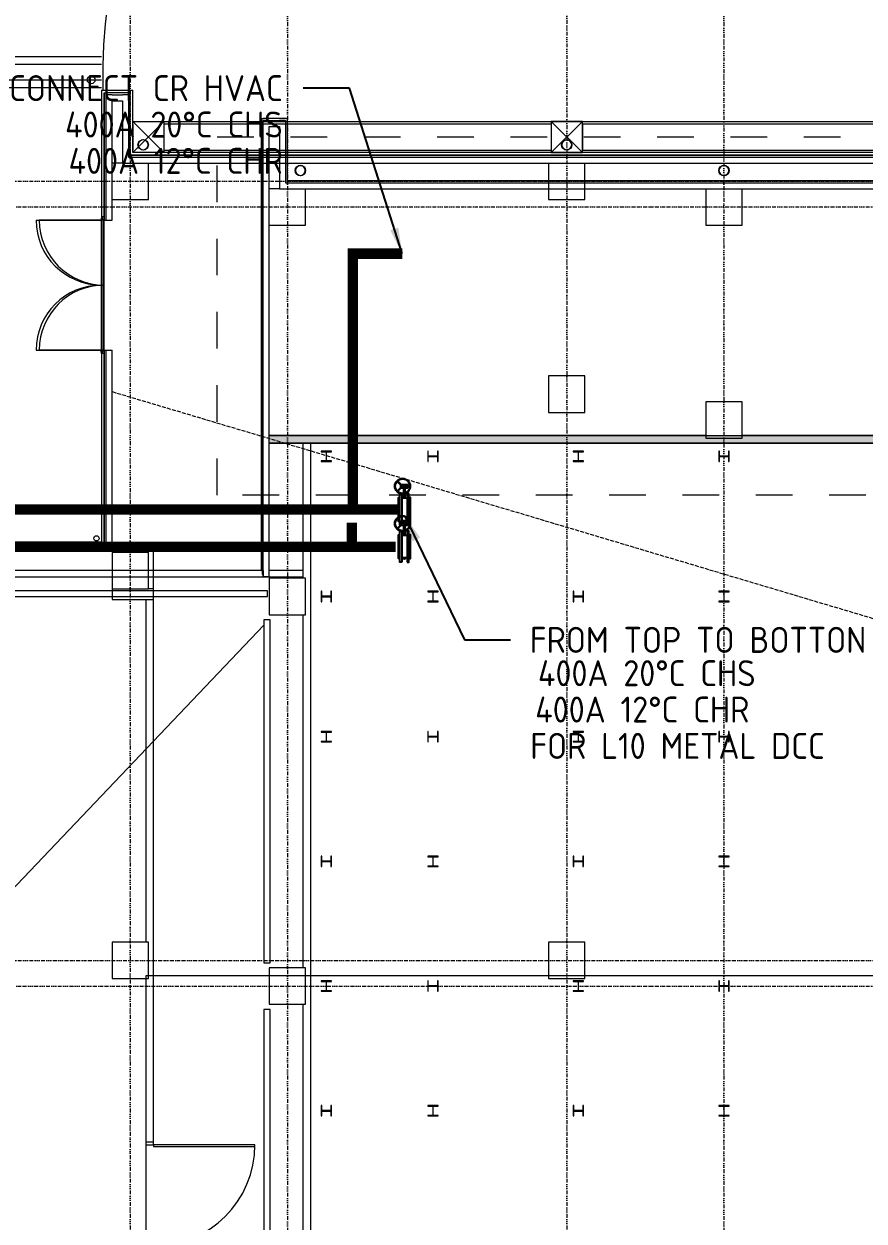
# Model space of a CAD drawing. Extents: x -168053 to 290600, y -560063 to 131745.
# Drawn here: x 12932 to 29096, y 70477 to 93522 of the extents above; entities that cross this region are included whole.
import ezdxf
from ezdxf.enums import TextEntityAlignment as Align

# ---------------------------------------------------------------- set-up
doc = ezdxf.new("R2010")
doc.units = 0
doc.header["$LTSCALE"] = 250
for name, pattern in [('H12PL1$0$HIDDEN', [0.4, 0.3, -0.1]), ('H12PL1$0$JJP_三點線', [0.9, 0.3, -0.15, 0, -0.15, 0, -0.15, 0, -0.15]), ('H12PL1$0$JJP_虛線(退縮線、投影線、地下室範圍、非屬本工程、圖面分區)', [0.45, 0.3, -0.15]), ('H12PL25$0$JJP_三點線', [0.9, 0.3, -0.15, 0, -0.15, 0, -0.15, 0, -0.15]), ('H12PL25$0$JJP_虛線(退縮線、投影線、地下室範圍、非屬本工程、圖面分區)', [0.45, 0.3, -0.15]), ('H12PL25$0$TAI_虛線', [5.644, 2.822, -2.822])]:
    doc.linetypes.add(name, pattern=pattern)
for name, color, linetype in [('H12PL1$0$A-OBJE-2D', 252, 'Continuous'), ('H12PL1$0$A-OBJE-MEP', 252, 'Continuous'), ('H12PL1$0$A-WALL-EX', 252, 'Continuous'), ('H12PL1$0$A-WALL-IN', 252, 'Continuous'), ('H12PL1$0$Door', 252, 'Continuous'), ('H12PL1$0$L10_14_DRAN', 252, 'Continuous'), ('H12PL1$0$L10_14_KABE1', 252, 'Continuous'), ('H12PL1$0$L10_14_SIAGE1', 252, 'Continuous'), ('H12PL1$0$L10_14_SIAGE2', 252, 'Continuous'), ('H12PL1$0$L10_14_SITE', 252, 'Continuous'), ('H12PL1$0$L10_14_SUGATA3', 252, 'Continuous'), ('H12PL1$0$L10_14_SUGATA4', 252, 'Continuous'), ('H12PL1$0$L10_14_TATEGU1', 252, 'Continuous'), ('H12PL1$0$L10_14_TATEGU3', 252, 'Continuous'), ('H12PL1$0$L10_14_陰井', 252, 'Continuous'), ('H12PL1$0$S-COL', 252, 'Continuous'), ('H12PL1$0$S-FNDN', 252, 'Continuous'), ('H12PL1$0$S-GRID', 252, 'Continuous'), ('H12PL25$0$A-OBJE-2D', 252, 'Continuous'), ('H12PL25$0$A-OBJE-MEP', 252, 'Continuous'), ('H12PL25$0$A-TEXT-修改說明.200K', 252, 'Continuous'), ('H12PL25$0$A-WALL-EX', 252, 'Continuous'), ('H12PL25$0$A-WALL-IN', 252, 'Continuous'), ('H12PL25$0$Hattch', 252, 'Continuous'), ('H12PL25$0$S-COL', 252, 'Continuous'), ('H12PL25$0$S-GRID', 252, 'Continuous'), ('XFM2P25-200K$0$$0$M-PIPE-TEXT', 3, 'Continuous'), ('XFM2P25-200K$0$$0$M-PIPE-TEXT-ARROR', 91, 'Continuous'), ('XFM2P25-200K$0$M-PIPE-CHWR13', 94, 'Continuous'), ('XFM2P25-200K$0$M-PIPE-CHWS12', 130, 'Continuous'), ('XFM2P25-200K$0$U-PCW-V', 2, 'Continuous')]:
    doc.layers.add(name, color=color, linetype=linetype)
doc.styles.add('XFM2P25-200K$0$$0$aa-txt', font='isocp.shx', dxfattribs={"bigfont": 'chineset.shx'})
doc.dimstyles.new('XFM2P25-200K$0$$0$adim-200', dxfattribs={"dimscale": 200, "dimtxt": 0.3, "dimasz": 2.5, "dimexe": 0.1, "dimexo": 0.5, "dimgap": 0.15, "dimtad": 0, "dimdec": 4, "dimzin": 3, "dimdsep": 46, "dimtxsty": 'XFM2P25-200K$0$$0$aa-txt', "dimcen": 2.5, "dimclrd": 256, "dimclre": 256, "dimclrt": 256, "dimadec": 0, "dimazin": 0, "dimtfac": 1, "dimtdec": 4, "dimtmove": 0, "dimatfit": 3, "dimfxl": 1, "dimtolj": 1, "dimtzin": 0, "dimarcsym": 0})

# ---------------------------------------------------------------- blocks, each defined once
blk = doc.blocks.new('XFM2P25-200K$0$BV-16-P')
at = {"layer": 'XFM2P25-200K$0$U-PCW-V'}
for p, q in [((-2.6, 54.1), (6.4, 45)), ((-1.9, 54.8), (7, 45.8)), ((3.8, 47.6), (3.8, 41.7)), ((4.8, 48), (17.7, 48)), ((17.7, 45.2), (17.7, 48)), ((-2.6, 35.3), (6.4, 44.3)), ((-1.9, 34.6), (7, 43.5)), ((4.8, 41.3), (17.7, 41.3)), ((21.7, 45.2), (9.1, 45.2)), ((21.7, 44.2), (9.1, 44.2)), ((10, 30.8), (10, 41.3)), ((10, 21.6), (10, 29.8)), ((12.9, 31.7), (12.9, 41.3)), ((12.9, 21.6), (12.9, 30.6)), ((17.7, 41.3), (17.7, 44.2)), ((16.6, 21.6), (6.4, 21.6)), ((16.6, -21.6), (6.4, -21.6)), ((10.1, -22.8), (10.1, -21.9)), ((10.8, -22.8), (10.8, -21.9)), ((12.1, -22.8), (12.1, -21.9)), ((12.8, -22.8), (12.8, -21.9)), ((12.4, -23.1), (10.5, -23.1))]:
    blk.add_line(p, q, dxfattribs=at)
for points in [[(6.4, -29.8), (2.7, -29.8), (2.7, 29.8), (6.4, 29.8), (6.4, -29.8)], [(16.6, -29.8), (20.2, -29.8), (20.2, 29.8), (16.6, 29.8), (16.6, -29.8)], [(2.7, -22.9), (0, -22.9), (0, 22.9), (2.7, 22.9)], [(20.2, -22.9), (22.9, -22.9), (22.9, 22.9), (20.2, 22.9)]]:
    blk.add_lwpolyline(points, dxfattribs=at)
for radius in [15, 14, 1.4, 0.849]:
    blk.add_circle((7.8, 44.7), radius, dxfattribs=at)
for centre, radius, start, end in [((9.8, -21.9), 0.342, 12.6804, 90), ((10.5, -21.9), 0.342, 12.6804, 167.3196), ((10.5, -22.7), 0.342, 192.6804, 347.3196), ((11.5, -22.6), 0.967, 46.3972, 133.6028), ((11.5, -22.1), 0.967, 226.3972, 313.6028), ((12.4, -21.9), 0.342, 12.6804, 167.3196), ((12.4, -22.7), 0.342, 192.6804, 347.3196), ((13.1, -21.9), 0.342, 90, 167.3196)]:
    blk.add_arc(centre, radius, start, end, dxfattribs=at)
blk = doc.blocks.new('H12PL25')
at = {"layer": 'H12PL25$0$Hattch', "linetype": 'Continuous', "lineweight": 0}
blk.add_hatch(color=256, dxfattribs=at).paths.add_polyline_path([(17650, 85600), (43500, 85600), (43500, 90350), (43650, 90350), (43650, 85450), (17650, 85450)])
at = {"layer": 'H12PL25$0$A-OBJE-2D', "lineweight": 0}
blk.add_line((0, 63510), (17550, 81950), dxfattribs=at)
at = {"layer": 'H12PL25$0$A-OBJE-MEP', "lineweight": 0, "flags": 128}
for points in [[(18345, 90700, 1), (18155, 90700, 1)], [(26495, 90700, 1), (26305, 90700, 1)]]:
    blk.add_lwpolyline(points, format="xyb", close=True, dxfattribs=at)
at = {"layer": 'H12PL25$0$A-OBJE-MEP', "lineweight": 0}
for centre in [(18250, 90700), (26400, 90700)]:
    blk.add_circle(centre, 100, dxfattribs=at)
at = {"layer": 'H12PL25$0$A-TEXT-修改說明.200K', "linetype": 'H12PL25$0$TAI_虛線', "lineweight": 0}
blk.add_lwpolyline([(44650, 84450), (16650, 84450), (16650, 91350), (44650, 91350)], close=True, dxfattribs=at)
at = {"layer": 'H12PL25$0$A-WALL-EX', "lineweight": 0}
for p, q in [((17650, 91665), (17535, 91665)), ((17650, 91665), (17535, 91665)), ((17535, 83000), (17535, 91665)), ((17650, 91665), (17850, 91665)), ((17965, 91665), (17850, 91665)), ((17965, 91665), (17850, 91665)), ((17965, 91665), (17965, 90500)), ((17965, 90500), (17965, 90465)), ((17965, 90465), (18000, 90465)), ((17965, 90465), (18000, 90465)), ((18000, 90465), (68150, 90465)), ((17535, 83000), (17535, 82880)), ((17535, 83000), (17535, 82880)), ((17535, 83000), (17535, 82880)), ((17535, 82880), (17535, 82972)), ((17535, 82880), (17535, 82972)), ((17650, 82880), (17650, 83000)), ((17650, 82880), (17650, 83000)), ((17650, 82880), (17650, 83000)), ((17535, 82880), (17650, 82880)), ((17535, 82880), (17650, 82880))]:
    blk.add_line(p, q, dxfattribs=at)
at = {"layer": 'H12PL25$0$A-WALL-EX', "linetype": 'H12PL25$0$JJP_虛線(退縮線、投影線、地下室範圍、非屬本工程、圖面分區)', "lineweight": 0}
blk.add_line((17517.5, 82999.97), (-380, 82999.97), dxfattribs=at)
at = {"layer": 'H12PL25$0$A-WALL-EX', "lineweight": 0, "flags": 128}
for points in [[(17500, 83000), (17500, 91700)], [(17500, 83000), (17500, 91700)], [(17500, 83000), (17500, 91700)], [(17500, 91700), (17535, 91700)], [(17500, 91700), (17500, 83000)], [(17965, 91700), (17535, 91700)], [(17650, 91550), (17850, 91550)], [(17650, 83000), (17650, 91550)], [(17850, 91550), (17850, 90350)], [(18000, 91700), (17965, 91700)], [(18000, 90500), (18000, 91700)], [(17850, 90350), (17965, 90350)], [(17850, 90350), (17965, 90350)], [(17965, 90350), (68150, 90350)], [(18000, 90500), (68150, 90500)], [(18000, 90500), (68150, 90500)], [(18000, 90500), (68150, 90500)], [(68150, 90500), (18000, 90500)], [(17535, 83000), (-380, 83000)], [(17500, 83000), (17535, 83000)], [(18300, 83000), (17650, 83000)], [(18300, 83000), (18300, 82880)], [(-380, 82880), (18300, 82880)], [(17650, 82880), (17535, 82880)], [(17650, 82880), (17535, 82880)]]:
    blk.add_lwpolyline(points, dxfattribs=at)
at = {"layer": 'H12PL25$0$A-WALL-EX', "linetype": 'H12PL25$0$JJP_虛線(退縮線、投影線、地下室範圍、非屬本工程、圖面分區)', "lineweight": 0, "flags": 128}
for points in [[(17517.5, 83000), (-500, 83000)], [(17517.5, 83000), (17517.5, 82999.97)], [(17517.5, 82999.97), (17517.5, 82879.97)], [(-380, 82879.97), (17517.5, 82879.97)]]:
    blk.add_lwpolyline(points, dxfattribs=at)
at = {"layer": 'H12PL25$0$A-WALL-IN', "lineweight": 0, "flags": 128}
for points in [[(26050, 85600), (17650, 85600)], [(17650, 85450), (17650, 85600)], [(34450, 85600), (26750, 85600)], [(17650, 85450), (43650, 85450)], [(18300, 85450), (18300, 82850)], [(18450, 85450), (18300, 85450)], [(18450, 450), (18450, 85450)], [(17615, 82612.5), (385, 82612.5)], [(385, 82500), (17615, 82500)], [(17615, 82500), (17615, 82612.5)], [(17672, 82050), (17550, 82050)], [(17550, 82050), (17550, 75450)], [(17672, 75450), (17672, 82050)], [(18300, 82150), (18300, 75350)], [(17550, 75450), (17672, 75450)], [(17672, 74550), (17550, 74550)], [(17550, 74550), (17550, 60450)], [(17672, 60450), (17672, 74550)], [(18300, 74650), (18300, 60350)]]:
    blk.add_lwpolyline(points, dxfattribs=at)
at = {"layer": 'H12PL25$0$Hattch', "lineweight": 0, "flags": 128}
blk.add_lwpolyline([(17650, 85600), (43500, 85600), (43500, 90350), (43650, 90350), (43650, 85450), (17650, 85450)], close=True, dxfattribs=at)
at = {"layer": 'H12PL25$0$S-COL', "lineweight": 0, "flags": 128}
for points in [[(17650, 89650), (18350, 89650), (18350, 90350)], [(17850, 90350), (17650, 90350)], [(26050, 90350), (26050, 89650), (26750, 89650), (26750, 90350)]]:
    blk.add_lwpolyline(points, dxfattribs=at)
for points in [[(26050, 85550), (26750, 85550), (26750, 86250), (26050, 86250)], [(17650, 82150), (18350, 82150), (18350, 82850), (17650, 82850)], [(17650, 74650), (18350, 74650), (18350, 75350), (17650, 75350)]]:
    blk.add_lwpolyline(points, close=True, dxfattribs=at)
for points in [[(18850, 85100), (18850, 85112), (18767, 85112, -0.41421356), (18754, 85125), (18754, 85275, -0.41421356), (18767, 85288), (18850, 85288), (18850, 85300), (18650, 85300), (18650, 85288), (18733, 85288, -0.41421356), (18746, 85275), (18746, 85125, -0.41421356), (18733, 85112), (18650, 85112), (18650, 85100)], [(20900, 85300), (20888, 85300), (20888, 85217, -0.41421356), (20875, 85204), (20725, 85204, -0.41421356), (20712, 85217), (20712, 85300), (20700, 85300), (20700, 85100), (20712, 85100), (20712, 85183, -0.41421356), (20725, 85196), (20875, 85196, -0.41421356), (20888, 85183), (20888, 85100), (20900, 85100)], [(23700, 85100), (23700, 85112), (23617, 85112, -0.41421356), (23604, 85125), (23604, 85275, -0.41421356), (23617, 85288), (23700, 85288), (23700, 85300), (23500, 85300), (23500, 85288), (23583, 85288, -0.41421356), (23596, 85275), (23596, 85125, -0.41421356), (23583, 85112), (23500, 85112), (23500, 85100)], [(26500, 85300), (26488, 85300), (26488, 85217, -0.41421356), (26475, 85204), (26325, 85204, -0.41421356), (26312, 85217), (26312, 85300), (26300, 85300), (26300, 85100), (26312, 85100), (26312, 85183, -0.41421356), (26325, 85196), (26475, 85196, -0.41421356), (26488, 85183), (26488, 85100), (26500, 85100)], [(18850, 82600), (18838, 82600), (18838, 82517, -0.41421356), (18825, 82504), (18675, 82504, -0.41421356), (18662, 82517), (18662, 82600), (18650, 82600), (18650, 82400), (18662, 82400), (18662, 82483, -0.41421356), (18675, 82496), (18825, 82496, -0.41421356), (18838, 82483), (18838, 82400), (18850, 82400)], [(20900, 82400), (20900, 82412), (20817, 82412, -0.41421356), (20804, 82425), (20804, 82575, -0.41421356), (20817, 82588), (20900, 82588), (20900, 82600), (20700, 82600), (20700, 82588), (20783, 82588, -0.41421356), (20796, 82575), (20796, 82425, -0.41421356), (20783, 82412), (20700, 82412), (20700, 82400)], [(23700, 82600), (23688, 82600), (23688, 82517, -0.41421356), (23675, 82504), (23525, 82504, -0.41421356), (23512, 82517), (23512, 82600), (23500, 82600), (23500, 82400), (23512, 82400), (23512, 82483, -0.41421356), (23525, 82496), (23675, 82496, -0.41421356), (23688, 82483), (23688, 82400), (23700, 82400)], [(26500, 82400), (26500, 82412), (26417, 82412, -0.41421356), (26404, 82425), (26404, 82575, -0.41421356), (26417, 82588), (26500, 82588), (26500, 82600), (26300, 82600), (26300, 82588), (26383, 82588, -0.41421356), (26396, 82575), (26396, 82425, -0.41421356), (26383, 82412), (26300, 82412), (26300, 82400)], [(18850, 79700), (18850, 79712), (18767, 79712, -0.41421356), (18754, 79725), (18754, 79875, -0.41421356), (18767, 79888), (18850, 79888), (18850, 79900), (18650, 79900), (18650, 79888), (18733, 79888, -0.41421356), (18746, 79875), (18746, 79725, -0.41421356), (18733, 79712), (18650, 79712), (18650, 79700)], [(20900, 79900), (20888, 79900), (20888, 79817, -0.41421356), (20875, 79804), (20725, 79804, -0.41421356), (20712, 79817), (20712, 79900), (20700, 79900), (20700, 79700), (20712, 79700), (20712, 79783, -0.41421356), (20725, 79796), (20875, 79796, -0.41421356), (20888, 79783), (20888, 79700), (20900, 79700)], [(23700, 79700), (23700, 79712), (23617, 79712, -0.41421356), (23604, 79725), (23604, 79875, -0.41421356), (23617, 79888), (23700, 79888), (23700, 79900), (23500, 79900), (23500, 79888), (23583, 79888, -0.41421356), (23596, 79875), (23596, 79725, -0.41421356), (23583, 79712), (23500, 79712), (23500, 79700)], [(26500, 79900), (26488, 79900), (26488, 79817, -0.41421356), (26475, 79804), (26325, 79804, -0.41421356), (26312, 79817), (26312, 79900), (26300, 79900), (26300, 79700), (26312, 79700), (26312, 79783, -0.41421356), (26325, 79796), (26475, 79796, -0.41421356), (26488, 79783), (26488, 79700), (26500, 79700)], [(18850, 77500), (18838, 77500), (18838, 77417, -0.41421356), (18825, 77404), (18675, 77404, -0.41421356), (18662, 77417), (18662, 77500), (18650, 77500), (18650, 77300), (18662, 77300), (18662, 77383, -0.41421356), (18675, 77396), (18825, 77396, -0.41421356), (18838, 77383), (18838, 77300), (18850, 77300)], [(20900, 77300), (20900, 77312), (20817, 77312, -0.41421356), (20804, 77325), (20804, 77475, -0.41421356), (20817, 77488), (20900, 77488), (20900, 77500), (20700, 77500), (20700, 77488), (20783, 77488, -0.41421356), (20796, 77475), (20796, 77325, -0.41421356), (20783, 77312), (20700, 77312), (20700, 77300)], [(23700, 77500), (23688, 77500), (23688, 77417, -0.41421356), (23675, 77404), (23525, 77404, -0.41421356), (23512, 77417), (23512, 77500), (23500, 77500), (23500, 77300), (23512, 77300), (23512, 77383, -0.41421356), (23525, 77396), (23675, 77396, -0.41421356), (23688, 77383), (23688, 77300), (23700, 77300)], [(26500, 77300), (26500, 77312), (26417, 77312, -0.41421356), (26404, 77325), (26404, 77475, -0.41421356), (26417, 77488), (26500, 77488), (26500, 77500), (26300, 77500), (26300, 77488), (26383, 77488, -0.41421356), (26396, 77475), (26396, 77325, -0.41421356), (26383, 77312), (26300, 77312), (26300, 77300)], [(18850, 74900), (18850, 74912), (18767, 74912, -0.41421356), (18754, 74925), (18754, 75075, -0.41421356), (18767, 75088), (18850, 75088), (18850, 75100), (18650, 75100), (18650, 75088), (18733, 75088, -0.41421356), (18746, 75075), (18746, 74925, -0.41421356), (18733, 74912), (18650, 74912), (18650, 74900)], [(20900, 75100), (20888, 75100), (20888, 75017, -0.41421356), (20875, 75004), (20725, 75004, -0.41421356), (20712, 75017), (20712, 75100), (20700, 75100), (20700, 74900), (20712, 74900), (20712, 74983, -0.41421356), (20725, 74996), (20875, 74996, -0.41421356), (20888, 74983), (20888, 74900), (20900, 74900)], [(23700, 74900), (23700, 74912), (23617, 74912, -0.41421356), (23604, 74925), (23604, 75075, -0.41421356), (23617, 75088), (23700, 75088), (23700, 75100), (23500, 75100), (23500, 75088), (23583, 75088, -0.41421356), (23596, 75075), (23596, 74925, -0.41421356), (23583, 74912), (23500, 74912), (23500, 74900)], [(26500, 75100), (26488, 75100), (26488, 75017, -0.41421356), (26475, 75004), (26325, 75004, -0.41421356), (26312, 75017), (26312, 75100), (26300, 75100), (26300, 74900), (26312, 74900), (26312, 74983, -0.41421356), (26325, 74996), (26475, 74996, -0.41421356), (26488, 74983), (26488, 74900), (26500, 74900)], [(18850, 72700), (18838, 72700), (18838, 72617, -0.41421356), (18825, 72604), (18675, 72604, -0.41421356), (18662, 72617), (18662, 72700), (18650, 72700), (18650, 72500), (18662, 72500), (18662, 72583, -0.41421356), (18675, 72596), (18825, 72596, -0.41421356), (18838, 72583), (18838, 72500), (18850, 72500)], [(20900, 72500), (20900, 72512), (20817, 72512, -0.41421356), (20804, 72525), (20804, 72675, -0.41421356), (20817, 72688), (20900, 72688), (20900, 72700), (20700, 72700), (20700, 72688), (20783, 72688, -0.41421356), (20796, 72675), (20796, 72525, -0.41421356), (20783, 72512), (20700, 72512), (20700, 72500)], [(23700, 72700), (23688, 72700), (23688, 72617, -0.41421356), (23675, 72604), (23525, 72604, -0.41421356), (23512, 72617), (23512, 72700), (23500, 72700), (23500, 72500), (23512, 72500), (23512, 72583, -0.41421356), (23525, 72596), (23675, 72596, -0.41421356), (23688, 72583), (23688, 72500), (23700, 72500)], [(26500, 72500), (26500, 72512), (26417, 72512, -0.41421356), (26404, 72525), (26404, 72675, -0.41421356), (26417, 72688), (26500, 72688), (26500, 72700), (26300, 72700), (26300, 72688), (26383, 72688, -0.41421356), (26396, 72675), (26396, 72525, -0.41421356), (26383, 72512), (26300, 72512), (26300, 72500)]]:
    blk.add_lwpolyline(points, format="xyb", close=True, dxfattribs=at)
at = {"layer": 'H12PL25$0$S-GRID', "linetype": 'H12PL25$0$JJP_三點線', "lineweight": 0}
for p, q in [((18000, 128250), (18000, -28000)), ((26400, 128250), (26400, -28000)), ((-29000, 90000), (289600, 90000)), ((-29000, 75000), (289600, 75000))]:
    blk.add_line(p, q, dxfattribs=at)
blk = doc.blocks.new('H12PL1')
at = {"layer": 'H12PL1$0$A-OBJE-2D', "linetype": 'H12PL1$0$HIDDEN', "lineweight": 0}
blk.add_line((17650, 85950), (243150, 18700), dxfattribs=at)
at = {"layer": 'H12PL1$0$A-OBJE-MEP', "lineweight": 0, "flags": 128}
for points in [[(18345, 90700, 1), (18155, 90700, 1)], [(26495, 90700, 1), (26305, 90700, 1)]]:
    blk.add_lwpolyline(points, format="xyb", close=True, dxfattribs=at)
at = {"layer": 'H12PL1$0$A-OBJE-MEP', "lineweight": 0}
for centre in [(18250, 90700), (26400, 90700)]:
    blk.add_circle(centre, 100, dxfattribs=at)
at = {"layer": 'H12PL1$0$A-WALL-EX', "lineweight": 0}
for p, q in [((17650, 91665), (17535, 91665)), ((17650, 91665), (17535, 91665)), ((17535, 89250), (17535, 91665)), ((17650, 91665), (17850, 91665)), ((17965, 91665), (17850, 91665)), ((17965, 91665), (17850, 91665)), ((17965, 91665), (17965, 90500)), ((17965, 90500), (17965, 90465)), ((17965, 90465), (18000, 90465)), ((17965, 90465), (18000, 90465)), ((18000, 90465), (68150, 90465)), ((17500, 89250), (17535, 89250)), ((17535, 89250), (17615, 89250)), ((17615, 89250), (17650, 89250)), ((17500, 86750), (17535, 86750)), ((17535, 83000), (17535, 86750)), ((17535, 86750), (17615, 86750)), ((17615, 86750), (17650, 86750)), ((17535, 83000), (17535, 82880)), ((17535, 83000), (17535, 82880)), ((17535, 83000), (17535, 82880)), ((17535, 82880), (17535, 82972)), ((17535, 82880), (17535, 82972)), ((17650, 82880), (17650, 83000)), ((17650, 82880), (17650, 83000)), ((17650, 82880), (17650, 83000)), ((17535, 82880), (17650, 82880)), ((17535, 82880), (17650, 82880))]:
    blk.add_line(p, q, dxfattribs=at)
at = {"layer": 'H12PL1$0$A-WALL-EX', "linetype": 'H12PL1$0$JJP_虛線(退縮線、投影線、地下室範圍、非屬本工程、圖面分區)', "lineweight": 0}
blk.add_line((17517.5, 82999.97), (-380, 82999.97), dxfattribs=at)
at = {"layer": 'H12PL1$0$A-WALL-EX', "lineweight": 0, "flags": 128}
for points in [[(17500, 83000), (17500, 91700)], [(17500, 83000), (17500, 91700)], [(17500, 83000), (17500, 91700)], [(17500, 83000), (17500, 91700)], [(17500, 89250), (17500, 91700)], [(17500, 89250), (17500, 91700)], [(17500, 83000), (17500, 91700)], [(17500, 91700), (17535, 91700)], [(17500, 91700), (17500, 89250)], [(17965, 91700), (17535, 91700)], [(17650, 91550), (17850, 91550)], [(17650, 89250), (17650, 91550)], [(17850, 91550), (17850, 90350)], [(18000, 91700), (17965, 91700)], [(18000, 90500), (18000, 91700)], [(17850, 90350), (17965, 90350)], [(17850, 90350), (17965, 90350)], [(17965, 90350), (68150, 90350)], [(18000, 90500), (68150, 90500)], [(18000, 90500), (68150, 90500)], [(18000, 90500), (68150, 90500)], [(18000, 90500), (68150, 90500)], [(18000, 90500), (68150, 90500)], [(18000, 90500), (68150, 90500)], [(18000, 90500), (68150, 90500)], [(68150, 90500), (18000, 90500)], [(17500, 83000), (17500, 86750)], [(17500, 83000), (17500, 86750)], [(17500, 86750), (17500, 83000)], [(17650, 83000), (17650, 86750)], [(17535, 83000), (-380, 83000)], [(17500, 83000), (17535, 83000)], [(17650, 83000), (17650, 82880)], [(-380, 82880), (17650, 82880)], [(17650, 82880), (17535, 82880)], [(17650, 82880), (17535, 82880)], [(17650, 82150), (17650, 81950)], [(17650, 81950), (18300, 81950)]]:
    blk.add_lwpolyline(points, dxfattribs=at)
at = {"layer": 'H12PL1$0$A-WALL-EX', "linetype": 'H12PL1$0$JJP_虛線(退縮線、投影線、地下室範圍、非屬本工程、圖面分區)', "lineweight": 0, "flags": 128}
for points in [[(17517.5, 83000), (-500, 83000)], [(17517.5, 83000), (17517.5, 82999.97)], [(17517.5, 82999.97), (17517.5, 82879.97)], [(-380, 82879.97), (17517.5, 82879.97)]]:
    blk.add_lwpolyline(points, dxfattribs=at)
at = {"layer": 'H12PL1$0$A-WALL-IN', "lineweight": 0}
for p, q in [((18450, 82150), (18350, 82150)), ((18450, 82150), (18350, 82150)), ((18450, 81950), (18450, 82150)), ((18300, 81950), (18450, 81950)), ((18300, 81950), (18450, 81950)), ((18450, 71500), (18300, 71500))]:
    blk.add_line(p, q, dxfattribs=at)
at = {"layer": 'H12PL1$0$A-WALL-IN', "lineweight": 0, "flags": 128}
for points in [[(18300, 83030), (17650, 83030)], [(17650, 83030), (17650, 82880)], [(18450, 83030), (18300, 83030)], [(18450, 71500), (18450, 83030)], [(17650, 82880), (18300, 82880)], [(18300, 82880), (18300, 82850)], [(18300, 81950), (18300, 75350)], [(18300, 74550), (18300, 71500)]]:
    blk.add_lwpolyline(points, dxfattribs=at)
at = {"layer": 'H12PL1$0$Door', "lineweight": 0}
for p, q in [((17500, 89250), (16250, 89250)), ((17500, 89250), (17535, 89250)), ((17500, 89250), (17535, 89250)), ((17535, 89250), (17615, 89250)), ((17535, 89250), (17615, 89250)), ((17615, 89250), (17650, 89250)), ((17500, 86750), (16250, 86750)), ((17500, 86750), (17535, 86750)), ((17500, 86750), (17535, 86750)), ((17535, 86750), (17615, 86750)), ((17535, 86750), (17615, 86750)), ((17615, 86750), (17650, 86750)), ((18450, 71500), (18300, 71500)), ((18300, 71500), (18300, 71450)), ((18300, 71450), (18450, 71450)), ((18450, 71450), (18450, 71500)), ((20400, 71450), (18450, 71450)), ((18450, 71450), (18450, 71420)), ((20400, 71420), (20400, 71450)), ((18450, 71420), (20400, 71420))]:
    blk.add_line(p, q, dxfattribs=at)
for centre, radius, start, end in [((17500, 89250), 1250, 180, 270), ((17500, 86750), 1250, 90, 180), ((18450, 71450), 1950, 270, 0)]:
    blk.add_arc(centre, radius, start, end, dxfattribs=at)
at = {"layer": 'H12PL1$0$L10_14_DRAN', "lineweight": 0}
for centre in [(18250, 90700), (26400, 90700)]:
    blk.add_circle(centre, 100, dxfattribs=at)
at = {"layer": 'H12PL1$0$L10_14_KABE1', "lineweight": 0}
for p, q in [((17450, 91750), (17450, 89315)), ((17450, 91750), (18050, 91750)), ((18050, 90550), (18050, 91750)), ((68100, 90550), (18050, 90550)), ((17500, 89315), (17450, 89315)), ((17500, 86680), (17450, 86680)), ((17450, 86680), (17450, 83050)), ((17450, 83050), (17450, 83000))]:
    blk.add_line(p, q, dxfattribs=at)
at = {"layer": 'H12PL1$0$L10_14_SIAGE1', "lineweight": 0}
for p, q in [((17450, 89315), (17450, 89290)), ((17450, 86680), (17450, 86710))]:
    blk.add_line(p, q, dxfattribs=at)
at = {"layer": 'H12PL1$0$L10_14_SIAGE2', "lineweight": 0, "flags": 128}
for points in [[(15961.2, 83000), (15986, 83000)], [(16010.8, 83000), (16035.6, 83000)], [(16060.4, 83000), (16085.2, 83000)], [(16110, 83000), (16134.8, 83000)], [(16159.6, 83000), (16184.4, 83000)], [(16209.2, 83000), (16234, 83000)], [(16258.8, 83000), (16283.6, 83000)], [(16308.4, 83000), (16333.2, 83000)], [(16358, 83000), (16382.8, 83000)], [(16407.6, 83000), (16432.4, 83000)], [(16457.2, 83000), (16482, 83000)], [(16506.8, 83000), (16531.6, 83000)], [(16556.4, 83000), (16581.2, 83000)], [(16606, 83000), (16630.8, 83000)], [(16655.6, 83000), (16680.4, 83000)], [(16705.2, 83000), (16730, 83000)], [(16754.8, 83000), (16779.6, 83000)], [(16804.4, 83000), (16829.2, 83000)], [(16804.4, 83000), (16829.2, 83000)], [(16854, 83000), (16878.8, 83000)], [(16903.6, 83000), (16928.4, 83000)], [(16953.2, 83000), (16978, 83000)], [(17002.8, 83000), (17027.6, 83000)], [(17052.4, 83000), (17077.2, 83000)], [(17102, 83000), (17126.8, 83000)], [(17151.6, 83000), (17176.4, 83000)], [(17201.2, 83000), (17226, 83000)], [(17250.8, 83000), (17275.6, 83000)], [(17300.4, 83000), (17325.2, 83000)], [(17350, 83000), (17374.8, 83000)], [(17399.6, 83000), (17424.4, 83000)], [(17449.2, 83000), (17450, 83000)]]:
    blk.add_lwpolyline(points, dxfattribs=at)
at = {"layer": 'H12PL1$0$L10_14_SIAGE2', "lineweight": 0}
for centre, radius in [((17250, 91950), 75), ((17350, 83125), 50)]:
    blk.add_circle(centre, radius, dxfattribs=at)
at = {"layer": 'H12PL1$0$L10_14_SITE', "lineweight": 0}
blk.add_line((17475, 92225), (17475, 91750), dxfattribs=at)
blk.add_arc((25250, 92225), 7775, 90, 180, dxfattribs=at)
at = {"layer": 'H12PL1$0$L10_14_SUGATA3', "lineweight": 0}
for p, q in [((18050, 91150), (68100, 91150)), ((18650, 91150), (18050, 90550)), ((18650, 90550), (18050, 91150)), ((18050, 91100), (18050, 90600)), ((26100, 91100), (18650, 91100)), ((26100, 91150), (26700, 90550)), ((26100, 90550), (26700, 91150)), ((26700, 91100), (26700, 90600)), ((34500, 91100), (26700, 91100)), ((18650, 90600), (26100, 90600)), ((26700, 90600), (34500, 90600))]:
    blk.add_line(p, q, dxfattribs=at)
at = {"layer": 'H12PL1$0$L10_14_SUGATA3', "lineweight": 0, "flags": 128}
for points in [[(18650, 90550), (18050, 90550), (18050, 91150), (18650, 91150)], [(26100, 90550), (26700, 90550), (26700, 91150), (26100, 91150)]]:
    blk.add_lwpolyline(points, close=True, dxfattribs=at)
at = {"layer": 'H12PL1$0$L10_14_SUGATA4', "lineweight": 0}
blk.add_line((17450, 83050), (-550, 83050), dxfattribs=at)
at = {"layer": 'H12PL1$0$L10_14_TATEGU1', "lineweight": 0, "flags": 128}
for points in [[(17475, 89290), (17440, 89290), (17440, 89265), (17485, 89265), (17485, 89250), (17500, 89250)], [(17475, 86710), (17440, 86710), (17440, 86735), (17485, 86735), (17485, 86750), (17500, 86750)]]:
    blk.add_lwpolyline(points, dxfattribs=at)
at = {"layer": 'H12PL1$0$L10_14_TATEGU3', "lineweight": 0}
for p, q in [((16190, 89250), (17440, 89250)), ((17300, 88000), (17500, 88000)), ((16190, 86750), (17440, 86750))]:
    blk.add_line(p, q, dxfattribs=at)
at = {"layer": 'H12PL1$0$L10_14_TATEGU3', "lineweight": 0, "flags": 128}
blk.add_lwpolyline([(17440, 89260), (17440, 86740), (17480, 86740), (17480, 89260)], close=True, dxfattribs=at)
at = {"layer": 'H12PL1$0$L10_14_TATEGU3', "lineweight": 0}
for centre, start, end in [((17440, 89250), 180, 270), ((17440, 86750), 90, 180)]:
    blk.add_arc(centre, 1250, start, end, dxfattribs=at)
at = {"layer": 'H12PL1$0$L10_14_陰井', "lineweight": 0}
for p, q in [((1300.01, 92402.05), (17450.01, 92402.05)), ((1300.01, 92252.05), (17450.01, 92252.05)), ((1300.01, 91952.05), (17450.01, 91952.05)), ((1300.01, 91802.05), (17450.01, 91802.05))]:
    blk.add_line(p, q, dxfattribs=at)
at = {"layer": 'H12PL1$0$S-COL', "lineweight": 0, "flags": 128}
for points in [[(17650, 89650), (18350, 89650), (18350, 90350)], [(17850, 90350), (17650, 90350)], [(26050, 90350), (26050, 89650), (26750, 89650), (26750, 90350)]]:
    blk.add_lwpolyline(points, dxfattribs=at)
for points in [[(26050, 85550), (26750, 85550), (26750, 86250), (26050, 86250)], [(17650, 82150), (18350, 82150), (18350, 82850), (17650, 82850)], [(17650, 74650), (18350, 74650), (18350, 75350), (17650, 75350)], [(26050, 74650), (26750, 74650), (26750, 75350), (26050, 75350)]]:
    blk.add_lwpolyline(points, close=True, dxfattribs=at)
at = {"layer": 'H12PL1$0$S-FNDN', "lineweight": 0, "flags": 128}
blk.add_lwpolyline([(43500, 74700), (18300, 74700), (18300, 15000), (18125, 15000), (18125, -550), (93300, -550), (93300, 74700)], close=True, dxfattribs=at)
at = {"layer": 'H12PL1$0$S-GRID', "linetype": 'H12PL1$0$JJP_三點線', "lineweight": 0}
for p, q in [((18000, 128250), (18000, -28000)), ((26400, 128250), (26400, -28000)), ((-29000, 90000), (289600, 90000)), ((-29000, 75000), (289600, 75000))]:
    blk.add_line(p, q, dxfattribs=at)
blk = doc.blocks.new('XFM2P25-200K')
at = {"layer": 'XFM2P25-200K$0$M-PIPE-CHWR13', "const_width": 200, "elevation": 0}
blk.add_lwpolyline([(20209, 89100), (19258, 89100), (19258, 84176)], dxfattribs=at)
at = {"layer": 'XFM2P25-200K$0$M-PIPE-CHWR13', "const_width": 200}
blk.add_lwpolyline([(-1925, 38156), (-1925, 84176), (20138, 84176)], dxfattribs=at)
at = {"layer": 'XFM2P25-200K$0$M-PIPE-CHWS12', "const_width": 200}
for points in [[(19241, 83458), (19241, 83923)], [(-1207, 38112), (-1207, 83458), (20083, 83458)]]:
    blk.add_lwpolyline(points, dxfattribs=at)
at = {"layer": 'XFM2P25-200K$0$M-PIPE-CHWR13', "xscale": 10.00000000000006, "yscale": 10.00000000000006, "zscale": 10.00000000000006}
for p in [(20138, 84176), (20138, 83458)]:
    blk.add_blockref('XFM2P25-200K$0$BV-16-P', p, dxfattribs=at)
at = {"layer": 'XFM2P25-200K$0$$0$M-PIPE-TEXT', "style": 'XFM2P25-200K$0$$0$aa-txt'}
for s, p in [('CONNECT CR HVAC', (17911, 92286, 0)), ('400A 20%%DC CHS', (17911, 91586, 0)), ('400A 12%%DC CHR', (17911, 90886, 0)), ('FROM TOP TO BOTTON', (29140, 81665, 0)), ('400A 20%%DC CHS', (27010, 81024, 0)), ('400A 12%%DC CHR', (26890, 80324, 0)), ('FOR L10 METAL DCC', (28340, 79624, 0))]:
    blk.add_text(s, height=500, dxfattribs=at).set_placement(p, align=Align.MIDDLE_RIGHT)
at = {"layer": 'XFM2P25-200K$0$$0$M-PIPE-TEXT-ARROR'}
for points in [[(20209, 89100, 0), (19193, 92286, 0), (18306, 92286, 0)], [(20263, 84048, 0), (21409, 81665, 0), (22295, 81665, 0)]]:
    blk.add_leader(points, dimstyle='XFM2P25-200K$0$$0$adim-200', dxfattribs=at)

msp = doc.modelspace()

# ---------------------------------------------------------------- block references
msp.add_blockref('XFM2P25-200K', (0, 0))

# ---------------------------------------------------------------- next in the draw order: block references
msp.add_blockref('H12PL25', (0, 0))

# ---------------------------------------------------------------- next in the draw order: block references
msp.add_blockref('H12PL1', (-3024, 495))

doc.saveas('drawing.dxf')
